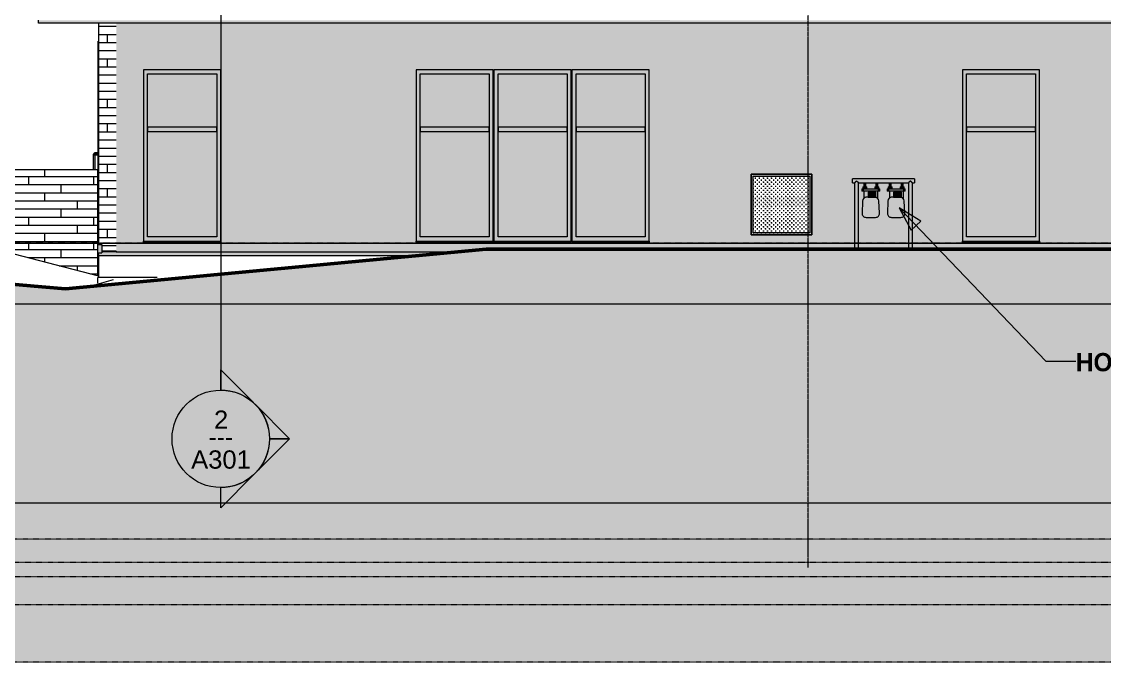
# Model space of a CAD drawing. Header units: inches. Extents: x -4179 to 1631, y -360 to 585.
# Drawn here: x -3869 to -3335, y -207 to 109 of the extents above; entities that cross this region are included whole.
import ezdxf

# ---------------------------------------------------------------- set-up
doc = ezdxf.new("R2010")
doc.units = ezdxf.units.IN
doc.header["$MEASUREMENT"] = 0
doc.linetypes.add('Aligning Line 1_8_', pattern=[0.25, 0.125, -0.125])
doc.linetypes.add('Grid Line 1_2_', pattern=[0.875, 0.5, -0.125, 0.125, -0.125])
for name, color, linetype, lineweight in [('0-1', 7, 'Continuous', 5), ('A-CLNG', 13, 'Continuous', 13), ('A-CLNG-1', 13, 'Continuous', 5), ('A-DOOR', 31, 'Continuous', 13), ('A-DOOR-1', 31, 'Continuous', 9), ('A-DOOR-FRAM', 31, 'Continuous', 9), ('A-DOOR-FRAM-1', 31, 'Continuous', 13), ('A-FLOR', 192, 'Continuous', 13), ('A-FLOR-4', 192, 'Continuous', 5), ('A-FLOR-LEVL-1', 51, 'Grid Line 1_2_', 9), ('A-FLOR-PATT-1', 251, 'Continuous', 9), ('A-GENM', 5, 'Continuous', 9), ('A-GLAZ', 151, 'Continuous', 13), ('A-GLAZ-1', 251, 'Continuous', 9), ('A-WALL', 113, 'Continuous', 13), ('A-WALL-PATT-1', 251, 'Continuous', 9), ('C-TOPO', 7, 'Continuous', 9), ('C-TOPO-1', 250, 'Continuous', 50), ('G-ANNO-SYMB', 111, 'Aligning Line 1_8_', 9), ('G-ANNO-SYMB-1', 254, 'Aligning Line 1_8_', 9), ('G-ANNO-SYMB-2', 147, 'Aligning Line 1_8_', 9), ('G-ANNO-SYMB-3', 111, 'Continuous', 9), ('G-ANNO-TEXT', 231, 'Continuous', 9), ('Q-SPCQ', 91, 'Continuous', 9), ('S-FNDN', 32, 'Continuous', 13), ('S-FNDN-1', 32, 'Continuous', 5), ('S-GRID-1', 1, 'Grid Line 1_2_', 9)]:
    doc.layers.add(name, color=color, linetype=linetype, lineweight=lineweight)
doc.styles.add('Arial', font='arial.ttf', dxfattribs={"height": 9})
doc.styles.add('Century Gothic', font='ufonts.com_century-gothic.ttf', dxfattribs={"height": 9})
doc.styles.add('Century Gothic_B', font='GOTHICB.TTF', dxfattribs={"height": 9})
pattern_1 = [(0, (-3826.511, -29.2), (0, 4), []), (90, (-3826.511, -29.2), (-8, 8), [4, -28]), (90, (-3810.511, -25.2), (-8, 8), [4, -28])]

# ---------------------------------------------------------------- blocks, each defined once
blk = doc.blocks.new('CTR - 2nd Phase_rvt-1-BUILDING ELEVATION - WEST')
at = {"layer": 'A-FLOR-LEVL-1'}
for p, q in [((-4168.71, 0), (-1814.21, 0)), ((-4168.71, -30), (-1814.21, -30)), ((-4168.71, -128), (-1814.21, -128))]:
    blk.add_line(p, q, dxfattribs=at)
at = {"layer": 'G-ANNO-SYMB-1'}
blk.add_line((-1910.9, -164.42), (-4072, -164.42), dxfattribs=at)
blk = doc.blocks.new('CTR  - Topography_rvt-1-BUILDING ELEVATION - WEST')
at = {"layer": 'C-TOPO'}
h = blk.add_hatch(dxfattribs=at)
h.set_pattern_fill('FP_6', color=256, style=0, pattern_type=2)
h.set_pattern_definition([(0, (-2936.56, 0), (24, 24), [24, -24]), (0, (-2936.56, 9), (24, 24), [24, -24]), (0, (-2936.56, 18), (24, 24), [24, -24]), (90, (-2933.56, 21), (-24, 24), [24, -24]), (90, (-2924.56, 21), (-24, 24), [24, -24]), (90, (-2915.56, 21), (-24, 24), [24, -24])])
h.paths.add_polyline_path([(-2594.4, -206.57), (-1910.9, -206.57), (-1910.9, -1.03), (-1969.99, -1.08), (-2012.2, -0.84), (-2067.07, -0.88), (-2096.62, -1.49), (-2586.24, -2.92), (-2642.24, -2.96), (-2653.78, -3), (-3639.93, -3), (-3847.12, -22.5), (-3898.72, -18.12), (-3985.01, -4.1), (-3985.01, -206.57), (-2605.28, -206.57)], flags=0)
for p, q in [((-3830.8, -16.25), (-3893.57, 0)), ((-3639.93, -3), (-3847.12, -22.5)), ((-3830.82, -0.64), (-3831.32, -0.64)), ((-3639.93, -3), (-3630.1, -3)), ((-3639.26, -3), (-3639.93, -3)), ((-3606.68, -3), (-3630.1, -3)), ((-3627.7, -2.57), (-3627.77, -3)), ((-3623.01, -2.62), (-3627.7, -2.57)), ((-3584.02, -3), (-3623.01, -2.62)), ((-3589.59, -3), (-3606.68, -3)), ((-3552.18, -3), (-3589.59, -3)), ((-3510.89, -3), (-3552.18, -3)), ((-3510.89, -3), (-3488.86, -3)), ((-2835.44, -3), (-3488.86, -3)), ((-3858.84, -21.5), (-3898.72, -18.12)), ((-3823.71, -18.11), (-3835.13, -21.37)), ((-3847.12, -22.5), (-3858.84, -21.5))]:
    blk.add_line(p, q, dxfattribs=at)
at = {"layer": 'C-TOPO-1'}
for p, q in [((-3639.93, -3), (-3847.12, -22.5)), ((-3630.1, -3), (-3639.93, -3)), ((-3606.68, -3), (-3630.1, -3)), ((-3589.59, -3), (-3606.68, -3)), ((-3552.18, -3), (-3589.59, -3)), ((-3510.89, -3), (-3552.18, -3)), ((-3488.86, -3), (-3510.89, -3)), ((-2835.44, -3), (-3488.86, -3)), ((-3858.84, -21.5), (-3898.72, -18.12)), ((-3847.12, -22.5), (-3858.84, -21.5))]:
    blk.add_line(p, q, dxfattribs=at)
blk = doc.blocks.new('CTR - 1st Phase - Common Walls_rvt-1-BUILDING ELEVATION - WEST')
at = {"layer": 'A-FLOR-LEVL-1'}
for p, q in [((-4168.71, 0), (-1814.21, 0)), ((-4168.71, -30), (-1814.21, -30)), ((-4168.71, -128), (-1814.21, -128))]:
    blk.add_line(p, q, dxfattribs=at)
at = {"layer": 'G-ANNO-SYMB-2'}
for p, q in [((-1910.9, 0), (-4072, 0)), ((-1910.96, -145.84), (-4071.96, -145.84)), ((-1910.9, -164.42), (-4072, -164.42))]:
    blk.add_line(p, q, dxfattribs=at)
blk = doc.blocks.new('CTR - 1st Phase -Stairs _ Elevators_rvt-1-BUILDING ELEVATION - WEST')
at = {"layer": 'A-FLOR-LEVL-1'}
for p, q in [((-4168.71, 0), (-1814.21, 0)), ((-4168.71, -30), (-1814.21, -30)), ((-4168.71, -128), (-1814.21, -128))]:
    blk.add_line(p, q, dxfattribs=at)
at = {"layer": 'G-ANNO-SYMB-2'}
blk.add_line((-1910.96, -206.49), (-4071.96, -206.49), dxfattribs=at)
blk = doc.blocks.new('Storefront_Entry_Door-_Single_7051 - Store Front Single Door-2110447-BUILDING ELEVATION - WEST')
at = {"layer": 'A-DOOR'}
for points in [[(-3833.64, 36), (-3832.64, 36), (-3832.65, 43), (-3833.64, 43), (-3833.64, 39.86)], [(-3833.14, 43), (-3832.64, 43.03), (-3832.42, 43.38), (-3832.14, 43.5), (-3832.14, 43.53), (-3832.14, 44.48), (-3832.67, 44.36), (-3832.78, 44.31), (-3832.93, 44.26), (-3833.44, 43.75), (-3833.59, 43), (-3833.27, 43)], [(-3831.14, 43.5), (-3831.14, 44.5), (-3832.14, 44.48), (-3832.14, 43.5), (-3831.41, 43.5)], [(-3831.32, 34.5), (-3831.14, 34.52), (-3831.14, 35.5), (-3831.32, 35.47), (-3831.32, 34.51)]]:
    blk.add_hatch(color=256, dxfattribs=at).paths.add_polyline_path(points, flags=0)
at = {"layer": 'A-DOOR-FRAM-1'}
blk.add_hatch(color=256, dxfattribs=at).paths.add_polyline_path([(-3830.82, 2), (-3830.82, 99.38), (-3831.14, 99.38), (-3831.14, 2)], flags=0)
at = {"layer": 'A-DOOR-1'}
for p, q in [((-3833.64, 43), (-3833.64, 36)), ((-3832.64, 36), (-3832.64, 43)), ((-3831.14, 44.5), (-3832.14, 44.5)), ((-3832.14, 43.5), (-3831.14, 43.5)), ((-3831.14, 35.5), (-3831.32, 35.5)), ((-3831.32, 34.5), (-3831.14, 34.5))]:
    blk.add_line(p, q, dxfattribs=at)
at = {"layer": 'A-DOOR-1', "flags": 128}
for points in [[(-3832.14, 44.5), (-3832.2, 44.5), (-3832.26, 44.5), (-3832.32, 44.49), (-3832.38, 44.48), (-3832.44, 44.47), (-3832.49, 44.46), (-3832.55, 44.44), (-3832.61, 44.42), (-3832.67, 44.4), (-3832.72, 44.38), (-3832.78, 44.36), (-3832.83, 44.33), (-3832.88, 44.3), (-3832.93, 44.27), (-3832.98, 44.24), (-3833.03, 44.2), (-3833.08, 44.17), (-3833.13, 44.13), (-3833.17, 44.09), (-3833.21, 44.05), (-3833.25, 44), (-3833.29, 43.96), (-3833.33, 43.91), (-3833.37, 43.86), (-3833.4, 43.81), (-3833.43, 43.76), (-3833.46, 43.71), (-3833.49, 43.65), (-3833.51, 43.6), (-3833.54, 43.54), (-3833.56, 43.49), (-3833.57, 43.43), (-3833.59, 43.37), (-3833.6, 43.31), (-3833.62, 43.25), (-3833.62, 43.2), (-3833.63, 43.14), (-3833.64, 43.08), (-3833.64, 43.02), (-3833.64, 43)], [(-3832.64, 43), (-3832.64, 43.02), (-3832.64, 43.04), (-3832.63, 43.06), (-3832.63, 43.08), (-3832.63, 43.1), (-3832.62, 43.12), (-3832.62, 43.14), (-3832.61, 43.16), (-3832.6, 43.18), (-3832.6, 43.19), (-3832.59, 43.21), (-3832.58, 43.23), (-3832.57, 43.25), (-3832.56, 43.27), (-3832.55, 43.28), (-3832.54, 43.3), (-3832.53, 43.31), (-3832.51, 43.33), (-3832.5, 43.34), (-3832.49, 43.36), (-3832.47, 43.37), (-3832.46, 43.39), (-3832.44, 43.4), (-3832.42, 43.41), (-3832.41, 43.42), (-3832.39, 43.43), (-3832.37, 43.44), (-3832.35, 43.45), (-3832.34, 43.46), (-3832.32, 43.47), (-3832.3, 43.47), (-3832.28, 43.48), (-3832.26, 43.48), (-3832.24, 43.49), (-3832.22, 43.49), (-3832.2, 43.5), (-3832.18, 43.5), (-3832.16, 43.5), (-3832.14, 43.5), (-3832.14, 43.5)]]:
    blk.add_lwpolyline(points, dxfattribs=at)
at = {"layer": 'A-DOOR-FRAM'}
for p, q in [((-3831.14, 2), (-3831.14, 99.38)), ((-3831.14, 99.38), (-3830.82, 99.38)), ((-3831.14, 2), (-3830.82, 2))]:
    blk.add_line(p, q, dxfattribs=at)
blk = doc.blocks.new('_THE_ WINDOW _ DOOR - Window - 1st Floor-2113384-BUILDING ELEVATION - WEST')
at = {"layer": 'A-GLAZ'}
h = blk.add_hatch(color=256, dxfattribs=at)
h.paths.add_polyline_path([(-3396.66, 1), (-3367.4, 1), (-3367.4, 85.37), (-3405.42, 85.37), (-3405.42, 1), (-3403.42, 1)], flags=0)
h.paths.add_polyline_path([(-3369.4, 3), (-3403.42, 3), (-3403.42, 83.37), (-3369.4, 83.37), (-3369.4, 22.67)], flags=0)
h = blk.add_hatch(color=256, dxfattribs=at)
h.paths.add_polyline_path([(-3396.66, 3), (-3369.4, 3), (-3369.4, 55), (-3403.42, 55), (-3403.42, 3)], flags=0)
h.paths.add_polyline_path([(-3395.77, 57), (-3369.4, 57), (-3369.4, 83.37), (-3403.42, 83.37), (-3403.42, 57), (-3396.66, 57)], flags=0)
for points in [[(-3396.66, 55), (-3369.4, 55), (-3369.4, 57), (-3403.42, 57), (-3403.42, 55)], [(-3367.4, 0.5), (-3367.4, 1), (-3405.42, 1), (-3405.42, 0.5), (-3369.4, 0.5)]]:
    blk.add_hatch(color=256, dxfattribs=at).paths.add_polyline_path(points, flags=0)
for p, q in [((-3405.42, 85.37), (-3405.42, 1)), ((-3367.4, 85.37), (-3405.42, 85.37)), ((-3367.4, 1), (-3367.4, 85.37)), ((-3403.42, 83.37), (-3369.4, 83.37)), ((-3403.42, 3), (-3403.42, 83.37)), ((-3369.4, 83.37), (-3369.4, 3)), ((-3369.4, 57), (-3403.42, 57)), ((-3403.42, 57), (-3403.42, 55)), ((-3403.42, 55), (-3369.4, 55)), ((-3369.4, 55), (-3369.4, 57)), ((-3405.42, 1), (-3367.4, 1)), ((-3405.42, 1), (-3405.42, 0.5)), ((-3405.42, 0.5), (-3367.4, 0.5)), ((-3369.4, 3), (-3403.42, 3)), ((-3367.4, 0.5), (-3367.4, 1))]:
    blk.add_line(p, q, dxfattribs=at)
blk = doc.blocks.new('089100 - Louvers - Magic-Pak - 089100 - Louvers - Magic-Pak-V22-BUILDING ELEVATION - WEST')
at = {"layer": 'A-GLAZ'}
h = blk.add_hatch(color=256, dxfattribs=at)
h.paths.add_polyline_path([(-2708.62, 4), (-2708.62, 34), (-2738.62, 34), (-2738.62, 4), (-2709.62, 4)], flags=0)
h.paths.add_polyline_path([(-2709.62, 5), (-2737.62, 5), (-2737.62, 33), (-2709.62, 33), (-2709.62, 22.67)], flags=0)
at = {"layer": 'A-GLAZ-1'}
h = blk.add_hatch(dxfattribs=at)
h.set_pattern_fill('FP_38', color=256, style=0, pattern_type=2)
h.set_pattern_definition([(0, (-2723.625, 0), (1, 1), [0.5, -1.5]), (90, (-2723.375, -0.25), (-1, 1), [0.5, -1.5])])
h.paths.add_polyline_path([(-2721.31, 5), (-2709.62, 5), (-2709.62, 33), (-2737.62, 33), (-2737.62, 5)], flags=0)
at = {"layer": 'A-GLAZ'}
for p, q in [((-2738.62, 34), (-2738.62, 4)), ((-2708.62, 34), (-2738.62, 34)), ((-2737.62, 33), (-2709.62, 33)), ((-2737.62, 5), (-2737.62, 33)), ((-2709.62, 33), (-2709.62, 5)), ((-2708.62, 4), (-2708.62, 34)), ((-2738.62, 4), (-2708.62, 4)), ((-2709.62, 5), (-2737.62, 5))]:
    blk.add_line(p, q, dxfattribs=at)
blk = doc.blocks.new('gas_meter_manifold_5854 - Plumbing Gas Meter 3d Manifolded-2102305-BUILDING ELEVATION - WEST')
at = {"layer": 'A-GENM'}
h = blk.add_hatch(color=256, dxfattribs=at)
h.paths.add_polyline_path([(-3430.13, 29.74), (-3430.06, 29.73), (-3430.06, 29.74)], flags=0)
h.paths.add_polyline_path([(-3435.56, 29.63), (-3435.45, 29.67), (-3435.22, 29.74), (-3434.97, 29.77), (-3434.67, 29.7), (-3434.49, 29.63), (-3431.99, 29.67), (-3431.02, 30.63), (-3430.13, 29.74), (-3429.02, 29.78), (-3429.02, 31.63), (-3459.52, 31.6), (-3459.52, 29.72), (-3458.4, 29.76), (-3457.52, 30.63), (-3456.52, 29.63), (-3453.93, 29.68), (-3453.77, 29.74), (-3453.47, 29.76), (-3453.17, 29.71), (-3453.02, 29.63), (-3447.94, 29.67), (-3447.76, 29.74), (-3447.39, 29.76), (-3446.98, 29.63), (-3441.45, 29.67), (-3441.19, 29.75), (-3440.99, 29.77), (-3440.67, 29.7), (-3440.49, 29.63), (-3438.86, 29.63)], flags=0)
h.paths.add_polyline_path([(-3429.02, 29.67), (-3429.02, 29.68), (-3430.02, 29.67)], flags=0)
h.paths.add_polyline_path([(-3430.29, 29.92), (-3430.29, 29.92), (-3430.24, 29.92)], flags=0)
for points in [[(-3456.66, -3), (-3456.52, -3), (-3456.56, 29.67), (-3457.52, 30.63), (-3458.52, 29.63), (-3458.49, -3), (-3456.8, -3)], [(-3431.73, -3), (-3430.02, -3), (-3430.06, 29.67), (-3431.02, 30.63), (-3432.02, 29.63), (-3431.99, -3), (-3431.73, -3)]]:
    blk.add_hatch(color=256, dxfattribs=at).paths.add_polyline_path(points, flags=0)
for p, q in [((-3429.02, 31.63), (-3459.52, 31.63)), ((-3459.52, 29.63), (-3459.52, 31.63)), ((-3459.52, 29.71), (-3459.52, 29.63)), ((-3459.52, 29.63), (-3458.52, 29.63)), ((-3458.52, 29.63), (-3458.52, -3)), ((-3456.52, 29.63), (-3432.02, 29.63)), ((-3456.52, -3), (-3456.52, 29.63)), ((-3432.02, 29.63), (-3432.02, -3)), ((-3430.02, -3), (-3430.02, 29.63)), ((-3430.02, 29.63), (-3429.02, 29.63)), ((-3429.02, 31.63), (-3429.02, 29.63)), ((-3429.02, 29.68), (-3429.02, 29.74)), ((-3429.02, 29.63), (-3429.02, 29.67))]:
    blk.add_line(p, q, dxfattribs=at)
for points, knots in [([(-3458.52, 29.63), (-3458.52, 29.63), (-3458.52, 29.64), (-3458.5, 29.65), (-3458.49, 29.67), (-3458.47, 29.69), (-3458.44, 29.71), (-3458.42, 29.74), (-3458.39, 29.77), (-3458.36, 29.8), (-3458.32, 29.83), (-3458.28, 29.87), (-3458.25, 29.91), (-3458.21, 29.95), (-3458.15, 30), (-3458.1, 30.06), (-3458.04, 30.12), (-3457.98, 30.18), (-3457.87, 30.28), (-3457.71, 30.44), (-3457.59, 30.57), (-3457.52, 30.63)], [0, 0, 0, 0, 0.071429, 0.107143, 0.142857, 0.178571, 0.214286, 0.25, 0.285714, 0.321429, 0.357143, 0.392857, 0.428571, 0.464286, 0.5, 0.571429, 0.607143, 0.642857, 0.714286, 0.857143, 1, 1, 1, 1]), ([(-3457.52, 30.63), (-3457.46, 30.57), (-3457.33, 30.44), (-3457.17, 30.28), (-3457.06, 30.18), (-3457, 30.12), (-3456.96, 30.07), (-3456.92, 30.03), (-3456.88, 29.99), (-3456.83, 29.95), (-3456.8, 29.91), (-3456.76, 29.87), (-3456.72, 29.83), (-3456.69, 29.8), (-3456.66, 29.77), (-3456.63, 29.74), (-3456.6, 29.71), (-3456.58, 29.69), (-3456.56, 29.67), (-3456.54, 29.65), (-3456.53, 29.64), (-3456.52, 29.63), (-3456.52, 29.63)], [0, 0, 0, 0, 0.142857, 0.285714, 0.357143, 0.392857, 0.428571, 0.464286, 0.5, 0.535714, 0.571429, 0.607143, 0.642857, 0.678571, 0.714286, 0.75, 0.785714, 0.821429, 0.857143, 0.892857, 0.928571, 1, 1, 1, 1]), ([(-3431.02, 30.63), (-3431.08, 30.58), (-3431.19, 30.47), (-3431.33, 30.33), (-3431.44, 30.22), (-3431.52, 30.14), (-3431.58, 30.07), (-3431.63, 30.02), (-3431.67, 29.99), (-3431.7, 29.95), (-3431.74, 29.92), (-3431.77, 29.88), (-3431.8, 29.85), (-3431.84, 29.82), (-3431.86, 29.79), (-3431.89, 29.76), (-3431.92, 29.74), (-3431.94, 29.72), (-3431.97, 29.69), (-3432, 29.66), (-3432.02, 29.64), (-3432.02, 29.63), (-3432.02, 29.63)], [0, 0, 0, 0, 0.125, 0.25, 0.3125, 0.375, 0.4375, 0.46875, 0.5, 0.53125, 0.5625, 0.59375, 0.625, 0.65625, 0.6875, 0.71875, 0.75, 0.78125, 0.8125, 0.875, 0.9375, 1, 1, 1, 1]), ([(-3430.02, 29.63), (-3430.02, 29.63), (-3430.03, 29.64), (-3430.05, 29.66), (-3430.08, 29.69), (-3430.1, 29.72), (-3430.13, 29.74), (-3430.15, 29.76), (-3430.18, 29.79), (-3430.21, 29.82), (-3430.24, 29.85), (-3430.27, 29.88), (-3430.31, 29.92), (-3430.34, 29.95), (-3430.38, 29.99), (-3430.41, 30.02), (-3430.46, 30.07), (-3430.53, 30.14), (-3430.61, 30.22), (-3430.72, 30.33), (-3430.85, 30.47), (-3430.97, 30.58), (-3431.02, 30.63)], [0, 0, 0, 0, 0.0625, 0.125, 0.1875, 0.21875, 0.25, 0.28125, 0.3125, 0.34375, 0.375, 0.40625, 0.4375, 0.46875, 0.5, 0.53125, 0.5625, 0.625, 0.6875, 0.75, 0.875, 1, 1, 1, 1])]:
    blk.add_open_spline(points, degree=3, knots=knots, dxfattribs=at)
blk = doc.blocks.new('Plumbing Gas Meter 3d single - Plumbing Gas Meter 3d single-2101173-BUILDING ELEVATION - WEST')
at = {"layer": 'Q-SPCQ'}
for points in [[(-3453.52, 26.63), (-3452.52, 26.63), (-3452.56, 27.63), (-3454.52, 27.63), (-3454.49, 26.63), (-3453.61, 26.63)], [(-3454.02, 27.63), (-3453.02, 27.63), (-3453.04, 29.65), (-3453.52, 29.77), (-3453.87, 29.71), (-3454.02, 29.63), (-3454.02, 28.4)], [(-3446.52, 26.63), (-3446.56, 27.63), (-3448.52, 27.63), (-3448.49, 26.63), (-3446.56, 26.63)], [(-3448.02, 27.63), (-3447.02, 27.63), (-3447.04, 29.65), (-3447.54, 29.77), (-3447.89, 29.69), (-3448.02, 29.63), (-3448.02, 28.4)], [(-3453.9, 25.63), (-3453.9, 26.63), (-3454.9, 26.63), (-3454.86, 25.63), (-3454.16, 25.63)], [(-3452.84, 12.63), (-3448.2, 12.63), (-3447.75, 12.69), (-3447.31, 12.85), (-3446.94, 13.09), (-3446.6, 13.45), (-3446.39, 13.8), (-3446.24, 14.24), (-3446.21, 14.69), (-3446.6, 20.72), (-3446.69, 21.22), (-3446.9, 21.68), (-3447.31, 22.15), (-3447.7, 22.41), (-3448.19, 22.58), (-3448.6, 22.63), (-3452.58, 22.63), (-3453.22, 22.51), (-3453.69, 22.28), (-3453.97, 22.07), (-3454.29, 21.67), (-3454.5, 21.2), (-3454.58, 20.69), (-3454.84, 14.69), (-3454.8, 14.24), (-3454.66, 13.8), (-3454.42, 13.41), (-3454.1, 13.09), (-3453.72, 12.84), (-3453.29, 12.69)], [(-3447.31, 25.63), (-3447.15, 25.63), (-3447.15, 26.63), (-3453.9, 26.63), (-3453.9, 25.63), (-3448.6, 25.63)], [(-3447.15, 22.01), (-3447.15, 25.63), (-3453.9, 25.63), (-3453.9, 22.14), (-3453.5, 22.41), (-3453.05, 22.58), (-3452.58, 22.63), (-3451.82, 22.67), (-3451.82, 25.13), (-3447.97, 25.13), (-3447.97, 22.63), (-3448.19, 22.59), (-3447.62, 22.38), (-3447.19, 22.05)], [(-3451.82, 22.63), (-3447.97, 22.67), (-3447.97, 25.13), (-3451.82, 25.13), (-3451.82, 22.67)], [(-3446.15, 25.63), (-3446.18, 26.63), (-3447.15, 26.63), (-3447.15, 25.63), (-3446.18, 25.63)]]:
    blk.add_hatch(color=256, dxfattribs=at).paths.add_polyline_path(points, flags=0)
for p, q in [((-3454.52, 27.63), (-3454.52, 26.63)), ((-3454.52, 27.63), (-3452.52, 27.63)), ((-3454.02, 29.77), (-3454.02, 27.63)), ((-3453.02, 27.63), (-3453.02, 29.77)), ((-3452.52, 26.63), (-3452.52, 27.63)), ((-3448.52, 27.63), (-3448.52, 26.63)), ((-3448.52, 27.63), (-3446.52, 27.63)), ((-3448.02, 29.76), (-3448.02, 27.63)), ((-3447.02, 27.63), (-3447.02, 29.76)), ((-3446.52, 26.63), (-3446.52, 27.63)), ((-3454.9, 26.63), (-3454.9, 25.63)), ((-3454.9, 26.63), (-3453.9, 26.63)), ((-3453.9, 25.63), (-3454.9, 25.63)), ((-3453.9, 26.63), (-3447.15, 26.63)), ((-3447.15, 25.63), (-3453.9, 25.63)), ((-3453.9, 25.63), (-3453.9, 22.14)), ((-3451.82, 22.63), (-3452.58, 22.63)), ((-3447.97, 25.13), (-3451.82, 25.13)), ((-3451.82, 25.13), (-3451.82, 22.63)), ((-3451.82, 22.63), (-3447.97, 22.63)), ((-3447.97, 22.63), (-3447.97, 25.13)), ((-3447.15, 26.63), (-3446.15, 26.63)), ((-3446.15, 25.63), (-3447.15, 25.63)), ((-3447.15, 25.63), (-3447.15, 22.01)), ((-3446.15, 25.63), (-3446.15, 26.63)), ((-3454.58, 20.69), (-3454.84, 14.69)), ((-3446.21, 14.69), (-3446.6, 20.72)), ((-3452.84, 12.63), (-3448.2, 12.63))]:
    blk.add_line(p, q, dxfattribs=at)
for centre, start, end in [((-3452.58, 20.63), 90, 178.3477), ((-3452.58, 20.63), 124.1552, 131.229), ((-3452.58, 20.63), 108.9751, 117.486), ((-3452.58, 20.63), 90, 103.743), ((-3448.6, 20.63), 2.4974, 90), ((-3448.6, 20.63), 76.6694, 90), ((-3448.6, 20.63), 63.1696, 72.5314), ((-3448.6, 20.63), 49.538, 58.5534), ((-3452.84, 14.63), 178.3477, 270), ((-3448.2, 14.63), 270, 1.6523)]:
    blk.add_arc(centre, 2, start, end, dxfattribs=at)
blk = doc.blocks.new('Plumbing Gas Meter 3d single - Plumbing Gas Meter 3d single-V24-BUILDING ELEVATION - WEST')
at = {"layer": 'Q-SPCQ'}
for points in [[(-3441.02, 26.63), (-3440.02, 26.63), (-3440.06, 27.63), (-3442.02, 27.63), (-3441.99, 26.63), (-3441.11, 26.63)], [(-3441.52, 27.63), (-3440.52, 27.63), (-3440.55, 29.65), (-3441.02, 29.77), (-3441.38, 29.7), (-3441.52, 29.63), (-3441.52, 28.4)], [(-3434.52, 26.63), (-3434.02, 26.63), (-3434.06, 27.63), (-3436.02, 27.63), (-3435.99, 26.63), (-3434.64, 26.63)], [(-3435.52, 27.63), (-3434.52, 27.63), (-3434.54, 29.65), (-3435.07, 29.77), (-3435.38, 29.7), (-3435.52, 29.63), (-3435.52, 28.4)], [(-3441.4, 25.63), (-3441.4, 26.63), (-3442.4, 26.63), (-3442.36, 25.63), (-3441.66, 25.63)], [(-3438.86, 12.63), (-3435.71, 12.63), (-3435.25, 12.69), (-3434.82, 12.84), (-3434.44, 13.09), (-3434.09, 13.46), (-3433.89, 13.8), (-3433.75, 14.24), (-3433.71, 14.69), (-3434.1, 20.72), (-3434.19, 21.22), (-3434.4, 21.68), (-3434.8, 22.14), (-3435.2, 22.41), (-3435.7, 22.58), (-3436.1, 22.63), (-3440.08, 22.63), (-3440.73, 22.51), (-3441.19, 22.28), (-3441.47, 22.07), (-3441.79, 21.67), (-3442, 21.2), (-3442.08, 20.69), (-3442.34, 14.69), (-3442.3, 14.24), (-3442.16, 13.8), (-3441.92, 13.41), (-3441.61, 13.09), (-3441.22, 12.84), (-3440.79, 12.69), (-3440.34, 12.63)], [(-3441.4, 25.63), (-3434.65, 25.63), (-3434.65, 26.63), (-3441.4, 26.63)], [(-3434.65, 22.01), (-3434.65, 25.63), (-3441.4, 25.63), (-3441.4, 22.14), (-3441, 22.41), (-3440.55, 22.58), (-3440.08, 22.63), (-3439.32, 22.67), (-3439.32, 25.13), (-3435.47, 25.13), (-3435.47, 22.63), (-3435.7, 22.59), (-3435.12, 22.38), (-3434.69, 22.05)], [(-3439.32, 22.63), (-3435.47, 22.67), (-3435.47, 25.13), (-3439.32, 25.13), (-3439.32, 22.67)], [(-3434.65, 25.63), (-3433.65, 25.63), (-3433.68, 26.63), (-3434.65, 26.63)]]:
    blk.add_hatch(color=256, dxfattribs=at).paths.add_polyline_path(points, flags=0)
for p, q in [((-3442.02, 27.63), (-3442.02, 26.63)), ((-3442.02, 27.63), (-3440.02, 27.63)), ((-3441.52, 29.76), (-3441.52, 27.63)), ((-3440.52, 27.63), (-3440.52, 29.76)), ((-3440.02, 26.63), (-3440.02, 27.63)), ((-3436.02, 27.63), (-3436.02, 26.63)), ((-3436.02, 27.63), (-3434.02, 27.63)), ((-3435.52, 29.76), (-3435.52, 27.63)), ((-3434.52, 27.63), (-3434.52, 29.76)), ((-3434.02, 26.63), (-3434.02, 27.63)), ((-3442.4, 26.63), (-3442.4, 25.63)), ((-3442.4, 26.63), (-3441.4, 26.63)), ((-3441.4, 25.63), (-3442.4, 25.63)), ((-3441.4, 26.63), (-3434.65, 26.63)), ((-3434.65, 25.63), (-3441.4, 25.63)), ((-3441.4, 25.63), (-3441.4, 22.14)), ((-3439.32, 22.63), (-3440.08, 22.63)), ((-3435.47, 25.13), (-3439.32, 25.13)), ((-3439.32, 25.13), (-3439.32, 22.63)), ((-3439.32, 22.63), (-3435.47, 22.63)), ((-3435.47, 22.63), (-3435.47, 25.13)), ((-3434.65, 26.63), (-3433.65, 26.63)), ((-3433.65, 25.63), (-3434.65, 25.63)), ((-3434.65, 25.63), (-3434.65, 22.01)), ((-3433.65, 25.63), (-3433.65, 26.63)), ((-3442.08, 20.69), (-3442.34, 14.69)), ((-3433.71, 14.69), (-3434.1, 20.72)), ((-3440.34, 12.63), (-3435.71, 12.63))]:
    blk.add_line(p, q, dxfattribs=at)
for centre, start, end in [((-3440.08, 20.63), 90, 178.3477), ((-3440.08, 20.63), 124.1552, 131.229), ((-3440.08, 20.63), 108.9751, 117.486), ((-3440.08, 20.63), 90, 103.743), ((-3436.1, 20.63), 2.4974, 90), ((-3436.1, 20.63), 76.6694, 90), ((-3436.1, 20.63), 63.1696, 72.5314), ((-3436.1, 20.63), 49.1312, 58.5534), ((-3440.34, 14.63), 178.3477, 270), ((-3435.71, 14.63), 270, 1.6523)]:
    blk.add_arc(centre, 2, start, end, dxfattribs=at)
blk = doc.blocks.new('Section - Section Head - Filled-22785-BUILDING ELEVATION - WEST')
at = {"layer": 'G-ANNO-SYMB-3'}
h = blk.add_hatch(color=256, dxfattribs=at)
edge = h.paths.add_edge_path(flags=0)
edge.add_line((-2563.93, -42.87), (-2547.82, -26.77))
edge.add_line((-2547.82, -26.77), (-2547.82, -36.68))
edge.add_arc((-2547.82, -60.71), 24.03, 90, 132.0784)
h = blk.add_hatch(color=256, dxfattribs=at)
edge = h.paths.add_edge_path(flags=0)
edge.add_arc((-2547.82, -60.71), 24, 135, 180)
edge.add_line((-2571.82, -60.71), (-2581.76, -60.71))
edge.add_line((-2581.76, -60.71), (-2564.79, -43.74))
h = blk.add_hatch(color=256, dxfattribs=at)
edge = h.paths.add_edge_path(flags=0)
edge.add_line((-2564.79, -77.68), (-2581.76, -60.71))
edge.add_line((-2581.76, -60.71), (-2571.82, -60.71))
edge.add_arc((-2547.82, -60.71), 24, 180, 225)
h = blk.add_hatch(color=256, dxfattribs=at)
edge = h.paths.add_edge_path(flags=0)
edge.add_arc((-2547.82, -60.71), 24.03, 227.9216, 270)
edge.add_line((-2547.82, -84.74), (-2547.82, -94.65))
edge.add_line((-2547.82, -94.65), (-2563.93, -78.54))
for p, q in [((-2547.82, -26.77), (-2563.93, -42.87)), ((-2547.82, -36.68), (-2547.82, -26.77)), ((-2564.79, -43.74), (-2581.76, -60.71)), ((-2571.82, -60.71), (-2581.76, -60.71)), ((-2581.76, -60.71), (-2564.79, -77.68)), ((-2581.76, -60.71), (-2571.82, -60.71)), ((-2563.93, -78.54), (-2547.82, -94.65)), ((-2547.82, -94.65), (-2547.82, -84.74))]:
    blk.add_line(p, q, dxfattribs=at)
for centre, radius, start, end in [((-2547.82, -60.74), 24, 90, 270), ((-2547.82, -60.71), 24.03, 90, 132.0784), ((-2547.82, -60.74), 24, 270, 90), ((-2547.82, -60.71), 24, 135, 180), ((-2547.82, -60.71), 24, 180, 225), ((-2547.82, -60.71), 24.03, 227.9216, 270)]:
    blk.add_arc(centre, radius, start, end, dxfattribs=at)

msp = doc.modelspace()

# ---------------------------------------------------------------- hatches: boundary and pattern name
at = {"layer": 'A-CLNG-1'}
msp.add_hatch(color=256, dxfattribs=at).paths.add_polyline_path([(-3860.4737, 108.375), (-2638.6737, 108.375), (-2638.6737, 109.875), (-2647.9862, 109.875), (-2647.9862, 109.75), (-2935.0612, 109.75), (-2935.0612, 109.875), (-2944.8112, 109.875), (-2944.8112, 109.75), (-3291.0362, 109.75), (-3291.0362, 109.875), (-3300.7862, 109.875), (-3300.7862, 109.75), (-3549.4612, 109.75), (-3549.4612, 109.875), (-3559.2112, 109.875), (-3559.2112, 109.75), (-3860.4737, 109.75), (-3860.4737, 108.6331)], flags=0)
at = {"layer": 'A-FLOR-4'}
for points in [[(-3831.3237, -13.75), (-3830.9348, -13.75), (-3830.9348, -4.8713), (-3829.3237, -4.8713), (-3829.3237, -0.75), (-3831.3237, -0.75), (-3831.3237, -11.7179)], [(-3822.2222, -4.25), (-3822.1987, -4.25), (-3822.1987, -4), (-3823.3237, -4), (-3823.3237, -4.25), (-3822.967, -4.25)]]:
    msp.add_hatch(color=256, dxfattribs=at).paths.add_polyline_path(points, flags=0)
at = {"layer": 'A-FLOR-PATT-1'}
h = msp.add_hatch(dxfattribs=at)
h.set_pattern_fill('FP_7', color=256, style=0, pattern_type=2)
h.set_pattern_definition([(0, (-2936.56, -8.505), (15.36, 0.064), [1.267, -10.253, 1.267, -10.253, -61.44]), (0, (-2936.56, -8.505), (15.36, 0.064), [-23.04, 1.267, -21.773, 1.267, -10.253, -26.88]), (0, (-2936.56, -8.505), (15.36, 0.064), [-57.6, 1.267, -6.413, 1.267, -17.933]), (178.352, (-2930.8, -8.473), (-11.005128777, 0.188575161), [0.634, -5.129, 0.634, -5.129, -30.733]), (178.352, (-2930.8, -8.473), (-11.005128777, 0.188575161), [-11.525, 0.634, -10.891, 0.634, -5.129, -13.446]), (178.352, (-2930.8, -8.473), (-11.005128777, 0.188575161), [-28.812, 0.634, -3.208, 0.634, -8.97]), (181.648, (-2928.88, -8.345), (-4.354515425, -0.253336558), [0.634, -5.129, 0.634, -5.129, -30.733]), (181.648, (-2928.88, -8.345), (-4.354515425, -0.253336558), [-11.525, 0.634, -10.891, 0.634, -5.129, -13.446]), (181.648, (-2928.88, -8.345), (-4.354515425, -0.253336558), [-28.812, 0.634, -3.208, 0.634, -8.97])])
h.paths.add_polyline_path([(-3830.801, -6.25), (-3674.4707, -6.25), (-3653.4809, -4.2749), (-3829.3237, -4.25), (-3829.3237, -4.8713), (-3830.9348, -4.8713), (-3830.8265, -5.9869)], flags=0)
at = {"layer": 'A-WALL-PATT-1'}
h = msp.add_hatch(dxfattribs=at)
h.set_pattern_fill('FP_9', color=256, style=0, pattern_type=2)
h.set_pattern_definition(pattern_1)
h.paths.add_polyline_path([(-3829.3237, -4), (-3822.1987, -4), (-3822.2231, 108.375), (-3830.8237, 108.375), (-3830.8237, -0.75), (-3829.3237, -0.75), (-3829.3237, -2.5426)], flags=0)
h = msp.add_hatch(dxfattribs=at)
h.set_pattern_fill('FP_9', color=256, style=0, pattern_type=2)
h.set_pattern_definition(pattern_1)
h.paths.add_polyline_path([(-3653.4809, -4.2749), (-3639.932, -3), (-3627.7729, -3), (-3627.7046, -2.5659), (-3606.6796, -2.7798), (-3584.0229, -3), (-3458.5213, -3), (-3458.485, 29.67), (-3458.4872, 29.719), (-3459.5213, 29.7559), (-3459.5213, 31.6337), (-3429.0225, 31.5996), (-3429.0225, 29.7677), (-3430.118, 29.7292), (-3430.0504, 29.7002), (-3430.0504, 29.6616), (-3430.0225, 29.6337), (-3430.0225, -3), (-3329.1237, -3), (-3329.121, -0.75), (-2695.5237, -0.75), (-2695.5237, -3), (-2678.0788, -2.9612), (-2642.2362, -2.8176), (-2642.2362, 0), (-2695.5237, 0.0356), (-2695.5237, 2), (-2689.6245, 2), (-2689.6245, 88), (-2649.6245, 88), (-2649.6245, 2), (-2642.2362, 2), (-2642.2362, 108.375), (-3822.1987, 108.375), (-3822.1987, -4.2749), (-3666.7935, -4.2749)], flags=0)
h.paths.add_polyline_path([(-3447.3063, -3), (-3432.0225, -3), (-3432.0225, 29.6337), (-3434.5225, 29.6337), (-3434.5225, 27.6337), (-3434.0225, 27.6337), (-3434.0225, 26.6337), (-3433.6475, 26.6337), (-3433.6816, 25.6337), (-3434.6475, 25.6337), (-3434.6475, 21.994), (-3434.3965, 21.6836), (-3434.187, 21.2211), (-3434.0988, 20.6913), (-3433.7069, 14.6913), (-3433.7458, 14.237), (-3433.8866, 13.8032), (-3434.122, 13.4126), (-3434.4398, 13.0855), (-3434.8234, 12.839), (-3435.253, 12.6857), (-3435.706, 12.6337), (-3440.339, 12.6337), (-3440.7921, 12.6857), (-3441.2216, 12.839), (-3441.6052, 13.0855), (-3441.923, 13.4126), (-3442.1584, 13.8032), (-3442.2992, 14.237), (-3442.3382, 14.6913), (-3442.0739, 20.7208), (-3441.9982, 21.1976), (-3441.7919, 21.6668), (-3441.3799, 22.1378), (-3441.3975, 22.1378), (-3441.3975, 25.6337), (-3442.3975, 25.6337), (-3442.3634, 26.6337), (-3442.0225, 26.6337), (-3441.9884, 27.6337), (-3441.5225, 27.6337), (-3441.5225, 29.6337), (-3447.0213, 29.6337), (-3447.0213, 27.6337), (-3446.5213, 27.6337), (-3446.5213, 26.6337), (-3446.1463, 26.6337), (-3446.1803, 25.6337), (-3447.1463, 25.6337), (-3447.1463, 21.994), (-3446.8953, 21.6836), (-3446.6858, 21.2211), (-3446.5975, 20.6913), (-3446.2056, 14.6913), (-3446.2445, 14.237), (-3446.3854, 13.8032), (-3446.6208, 13.4126), (-3446.9386, 13.0855), (-3447.3222, 12.839), (-3447.7517, 12.6857), (-3448.2048, 12.6337), (-3452.8377, 12.6337), (-3453.2908, 12.6857), (-3453.7203, 12.839), (-3454.1039, 13.0855), (-3454.4217, 13.4126), (-3454.6572, 13.8032), (-3454.798, 14.237), (-3454.8369, 14.6913), (-3454.5726, 20.7208), (-3454.497, 21.1976), (-3454.2906, 21.6668), (-3453.8787, 22.1378), (-3453.8963, 22.1378), (-3453.8963, 25.6337), (-3454.8963, 25.6337), (-3454.8622, 26.6337), (-3454.5213, 26.6337), (-3454.4872, 27.6337), (-3454.0213, 27.6337), (-3454.0213, 29.6337), (-3456.5213, 29.6337), (-3456.5213, -3), (-3455.7482, -3)], flags=0)
h.paths.add_polyline_path([(-3109.6338, 0), (-3139.2487, 0), (-3139.2487, 36), (-3093.6376, 36), (-3093.6376, 49.5), (-3090.8531, 61.1018), (-3106.0206, 65.2384), (-3086.6376, 75.5), (-3060.1362, 55.9997), (-3060.1362, 85.375), (-3022.1112, 85.3477), (-3022.1112, 36), (-3021.7362, 36), (-3021.7362, 85.375), (-2983.7112, 85.375), (-2983.7112, 36), (-2942.9987, 36), (-2942.9987, 2), (-2887.5237, 2), (-2887.5237, 0), (-3104.7672, 0)], flags=0)
h.paths.add_polyline_path([(-3329.1237, 0), (-3329.121, 2), (-3290.5362, 2), (-3290.5362, 85.375), (-3252.5112, 85.375), (-3252.5112, 0.5), (-3271.5237, 0.5), (-3271.5237, 0), (-3329.121, 0)], flags=0)
h.paths.add_polyline_path([(-3405.423, 0.5), (-3405.423, 85.375), (-3367.398, 85.375), (-3367.398, 0.5), (-3403.423, 0.5)], flags=0)
h.paths.add_polyline_path([(-3600.1112, 0.5), (-3636.1362, 0.5096), (-3636.1362, 85.375), (-3598.1112, 85.375), (-3598.1112, 0.5), (-3599.259, 0.5)], flags=0)
h.paths.add_polyline_path([(-3227.8192, 0.5), (-3252.1362, 0.5), (-3252.1362, 85.375), (-3214.1112, 85.375), (-3214.1112, 0.5)], flags=0)
h.paths.add_polyline_path([(-2810.5362, 0.5), (-2810.5362, 85.375), (-2772.5112, 85.375), (-2772.5112, 0.5), (-2808.5362, 0.5)], flags=0)
h.paths.add_polyline_path([(-3559.7112, 0.5), (-3597.7362, 0.5), (-3597.7362, 85.375), (-3559.7112, 85.375), (-3559.7112, 1)], flags=0)
h.paths.add_polyline_path([(-3770.7237, 0.5), (-3808.7487, 0.5), (-3808.7487, 85.375), (-3770.7237, 85.375), (-3770.7237, 1)], flags=0)
h.paths.add_polyline_path([(-2822.6122, 0.5), (-2848.9362, 0.5), (-2848.9362, 85.375), (-2810.9112, 85.375), (-2810.9112, 0.5), (-2812.9112, 0.5)], flags=0)
h.paths.add_polyline_path([(-2856.3795, 0.5), (-2887.3362, 0.5), (-2887.3362, 85.375), (-2849.3112, 85.375), (-2849.3112, 0.5), (-2851.3112, 0.5)], flags=0)
h.paths.add_polyline_path([(-3674.5362, 0.5), (-3674.5362, 85.375), (-3636.5112, 85.375), (-3636.5112, 0.5), (-3666.7935, 0.5)], flags=0)
h.paths.add_polyline_path([(-3479.5362, 4), (-3509.5362, 4), (-3509.5362, 34), (-3479.5362, 34), (-3479.5362, 22.6681)], flags=0)
h.paths.add_polyline_path([(-2721.3105, 4), (-2738.6245, 4), (-2738.6245, 34), (-2708.6245, 34), (-2708.6245, 4)], flags=0)
h.paths.add_polyline_path([(-3160.2847, 4), (-3171.3237, 4), (-3171.3237, 34), (-3141.3237, 34), (-3141.3237, 4)], flags=0)
h.paths.add_polyline_path([(-3448.1378, 22.5749), (-3448.1943, 22.5926), (-3448.1943, 22.5821)], flags=0)
h.paths.add_polyline_path([(-3435.6391, 22.5749), (-3435.6956, 22.5926), (-3435.6956, 22.5821)], flags=0)
h.paths.add_polyline_path([(-3438.8645, 26.6337), (-3436.0225, 26.6337), (-3435.9884, 27.6337), (-3435.5225, 27.6337), (-3435.5225, 29.6337), (-3440.5225, 29.6337), (-3440.5225, 27.6337), (-3440.0225, 27.6337), (-3440.0225, 26.6337)], flags=0)
h.paths.add_polyline_path([(-3448.5975, 26.6337), (-3448.5213, 26.6337), (-3448.4872, 27.6337), (-3448.0213, 27.6337), (-3448.0213, 29.6337), (-3453.0213, 29.6337), (-3453.0213, 27.6337), (-3452.5213, 27.6337), (-3452.5213, 26.6337), (-3451.5272, 26.6337)], flags=0)
h.paths.add_polyline_path([(-3060.1362, 36), (-3060.1362, 52.7245), (-3074.894, 56.7493), (-3086.0226, 74.5), (-3075.1482, 56.8187), (-3089.3967, 60.7046), (-3091.6376, 49.5), (-3091.6376, 36), (-3075.8666, 36)], flags=0)
h.paths.add_polyline_path([(-3106.2747, 65.3077), (-3128.1049, 71.2614), (-3086.6376, 75.5), (-3106.0206, 65.4397)], flags=0)
h = msp.add_hatch(dxfattribs=at)
h.set_pattern_fill('FP_8', color=256, style=0, pattern_type=2)
h.set_pattern_definition([(0, (-3825.324, 0.8), (0, 4), []), (90, (-3825.324, 0.8), (-8, 8), [4, -28]), (90, (-3809.324, 4.8), (-8, 8), [4, -28])])
h.paths.add_polyline_path([(-3831.3237, -16.1179), (-3831.3237, 36), (-3960.5987, 36), (-3960.5987, -8.0656), (-3933.0397, -12.5427), (-3898.1431, -1.2418), (-3893.5653, 0), (-3835.6297, -15.0029)], flags=0)
at = {"layer": 'G-ANNO-TEXT'}
msp.add_hatch(color=256, dxfattribs=at).paths.add_polyline_path([(-3436.5469, 17.2733), (-3430.5692, 6.3827), (-3425.9248, 10.8306)], flags=0)
at = {"layer": 'S-FNDN-1'}
h = msp.add_hatch(color=256, dxfattribs=at)
h.paths.add_polyline_path([(-3830.995, -16.203), (-3830.995, -13.75), (-3831.3237, -13.75), (-3831.3237, -16.1179)], flags=0)
h.paths.add_polyline_path([(-3823.6051, -4.25), (-3823.3237, -4.25), (-3823.3237, -4), (-3829.3237, -4), (-3829.3237, -4.25), (-3823.9632, -4.25)], flags=0)

# ---------------------------------------------------------------- linework, layer by layer
at = {"layer": 'A-CLNG'}
for p, q in [((-3860.4737, 108.375), (-3860.4737, 109.75)), ((-2638.6737, 108.375), (-3860.4737, 108.375))]:
    msp.add_line(p, q, dxfattribs=at)
at = {"layer": 'A-FLOR'}
for p, q in [((-3831.3237, -0.75), (-3829.3237, -0.75)), ((-3830.801, -6.25), (-3830.9348, -4.8713)), ((-3830.9348, -13.75), (-3830.9348, -4.8713)), ((-3830.9348, -4.8713), (-3829.3237, -4.8713)), ((-3829.3237, -0.75), (-3829.3237, -4.8713)), ((-3829.3237, -4.25), (-3822.1987, -4.25)), ((-3823.3237, -4.25), (-3823.3237, -4)), ((-3830.801, -17), (-3830.801, -6.25)), ((-3674.4707, -6.25), (-3830.801, -6.25)), ((-3830.9348, -13.75), (-3831.3237, -13.75)), ((-3830.995, -13.75), (-3830.995, -16.203))]:
    msp.add_line(p, q, dxfattribs=at)
at = {"layer": 'A-FLOR-LEVL-1'}
for p, q in [((-4167.9645, 0), (-1814.9564, 0)), ((-4167.9645, -30), (-1814.9564, -30)), ((-4167.9645, -128), (-1814.9564, -128))]:
    msp.add_line(p, q, dxfattribs=at)
at = {"layer": 'A-WALL'}
for p, q in [((-3830.8237, -0.75), (-3830.8237, 108.375)), ((-3831.3237, 36), (-3964.8487, 36)), ((-3831.3237, -16.1179), (-3831.3237, 36)), ((-3509.5362, 4), (-3509.5362, 34)), ((-3509.5362, 34), (-3479.5362, 34)), ((-3479.5362, 34), (-3479.5362, 4)), ((-3808.7487, 0.5), (-3808.7487, 1)), ((-3770.7237, 0.5), (-3808.7487, 0.5)), ((-3770.7237, 1), (-3770.7237, 0.5)), ((-3674.5362, 0.5), (-3674.5362, 1)), ((-3636.5112, 0.5), (-3674.5362, 0.5)), ((-3636.5112, 1), (-3636.5112, 0.5)), ((-3636.1362, 0.5), (-3636.1362, 1)), ((-3598.1112, 0.5), (-3636.1362, 0.5)), ((-3598.1112, 1), (-3598.1112, 0.5)), ((-3597.7362, 0.5), (-3597.7362, 1)), ((-3559.7112, 0.5), (-3597.7362, 0.5)), ((-3559.7112, 1), (-3559.7112, 0.5)), ((-3479.5362, 4), (-3509.5362, 4)), ((-3405.423, 0.5), (-3405.423, 1)), ((-3367.398, 0.5), (-3405.423, 0.5)), ((-3367.398, 1), (-3367.398, 0.5)), ((-3822.1987, -4), (-3829.3237, -4)), ((-3822.1987, -4), (-3822.1987, -4.2749)), ((-3822.1987, -4.2749), (-3653.4809, -4.2749))]:
    msp.add_line(p, q, dxfattribs=at)
at = {"layer": 'G-ANNO-SYMB'}
for p, q in [((-1910.8965, 0), (-4072.0005, 0)), ((-1910.8965, -157.3105), (-4072.0005, -157.3105)), ((-1910.8965, -178.2392), (-4072.0005, -178.2392))]:
    msp.add_line(p, q, dxfattribs=at)
at = {"layer": 'G-ANNO-SYMB-3'}
msp.add_line((-3770.7237, 467.281), (-3770.7237, -72.4272), dxfattribs=at)
at = {"layer": 'G-ANNO-TEXT'}
for p, q in [((-3436.5469, 17.2733), (-3430.5692, 6.3827)), ((-3425.9248, 10.8306), (-3436.5469, 17.2733)), ((-3436.5469, 17.2733), (-3364.2957, -58.1712)), ((-3430.5692, 6.3827), (-3425.9248, 10.8306)), ((-3364.2957, -58.1712), (-3349.5261, -58.1712))]:
    msp.add_line(p, q, dxfattribs=at)
at = {"layer": 'S-FNDN'}
for p in [(-3831.3237, -19.7632), (-3802.0906, -17)]:
    msp.add_line(p, (-3831.3237, -17), dxfattribs=at)
at = {"layer": 'S-GRID-1'}
msp.add_line((-3481.3237, -159.8356), (-3481.3237, 470.5), dxfattribs=at)

# ---------------------------------------------------------------- block references
at = {"layer": '0-1'}
for name in ['CTR - 2nd Phase_rvt-1-BUILDING ELEVATION - WEST', 'CTR - 1st Phase - Common Walls_rvt-1-BUILDING ELEVATION - WEST', 'CTR - 1st Phase -Stairs _ Elevators_rvt-1-BUILDING ELEVATION - WEST', 'CTR  - Topography_rvt-1-BUILDING ELEVATION - WEST']:
    msp.add_blockref(name, (0, 0), dxfattribs=at)
at = {"layer": 'A-DOOR'}
msp.add_blockref('Storefront_Entry_Door-_Single_7051 - Store Front Single Door-2110447-BUILDING ELEVATION - WEST', (0, 0), dxfattribs=at)
at = {"layer": 'A-GENM'}
msp.add_blockref('gas_meter_manifold_5854 - Plumbing Gas Meter 3d Manifolded-2102305-BUILDING ELEVATION - WEST', (0, 0), dxfattribs=at)
at = {"layer": 'A-GLAZ'}
for name, p in [('_THE_ WINDOW _ DOOR - Window - 1st Floor-2113384-BUILDING ELEVATION - WEST', (-403.3258, 0)), ('_THE_ WINDOW _ DOOR - Window - 1st Floor-2113384-BUILDING ELEVATION - WEST', (-269.1133, 0)), ('_THE_ WINDOW _ DOOR - Window - 1st Floor-2113384-BUILDING ELEVATION - WEST', (-230.7133, 0)), ('_THE_ WINDOW _ DOOR - Window - 1st Floor-2113384-BUILDING ELEVATION - WEST', (-192.3133, 0)), ('_THE_ WINDOW _ DOOR - Window - 1st Floor-2113384-BUILDING ELEVATION - WEST', (0, 0)), ('089100 - Louvers - Magic-Pak - 089100 - Louvers - Magic-Pak-V22-BUILDING ELEVATION - WEST', (-770.9117, 0))]:
    msp.add_blockref(name, p, dxfattribs=at)
at = {"layer": 'G-ANNO-SYMB-3', "extrusion": (0, 0, -1)}
msp.add_blockref('Section - Section Head - Filled-22785-BUILDING ELEVATION - WEST', (6318.5449, -35.7199), dxfattribs=at)
at = {"layer": 'Q-SPCQ'}
for name in ['Plumbing Gas Meter 3d single - Plumbing Gas Meter 3d single-2101173-BUILDING ELEVATION - WEST', 'Plumbing Gas Meter 3d single - Plumbing Gas Meter 3d single-V24-BUILDING ELEVATION - WEST']:
    msp.add_blockref(name, (0, 0), dxfattribs=at)

# ---------------------------------------------------------------- texts
at = {"layer": 'G-ANNO-SYMB-3', "char_height": 9, "attachment_point": 1}
for s, insert, width, style in [('2', (-3774.0447, -82.5185), 8.484, 'Arial'), ('---', (-3776.696, -91.0252), 15.453, 'Century Gothic'), ('A301', (-3785.2888, -102.1548), 35.754, 'Arial')]:
    msp.add_mtext(s, dxfattribs=dict(at, insert=insert, width=width, style=style))
at = {"layer": 'G-ANNO-TEXT', "insert": (-3349.5261, -54.1689), "char_height": 9, "width": 136.956, "attachment_point": 1, "style": 'Century Gothic_B'}
msp.add_mtext('HOUSE GAS METER', dxfattribs=at)

doc.saveas('drawing.dxf')
